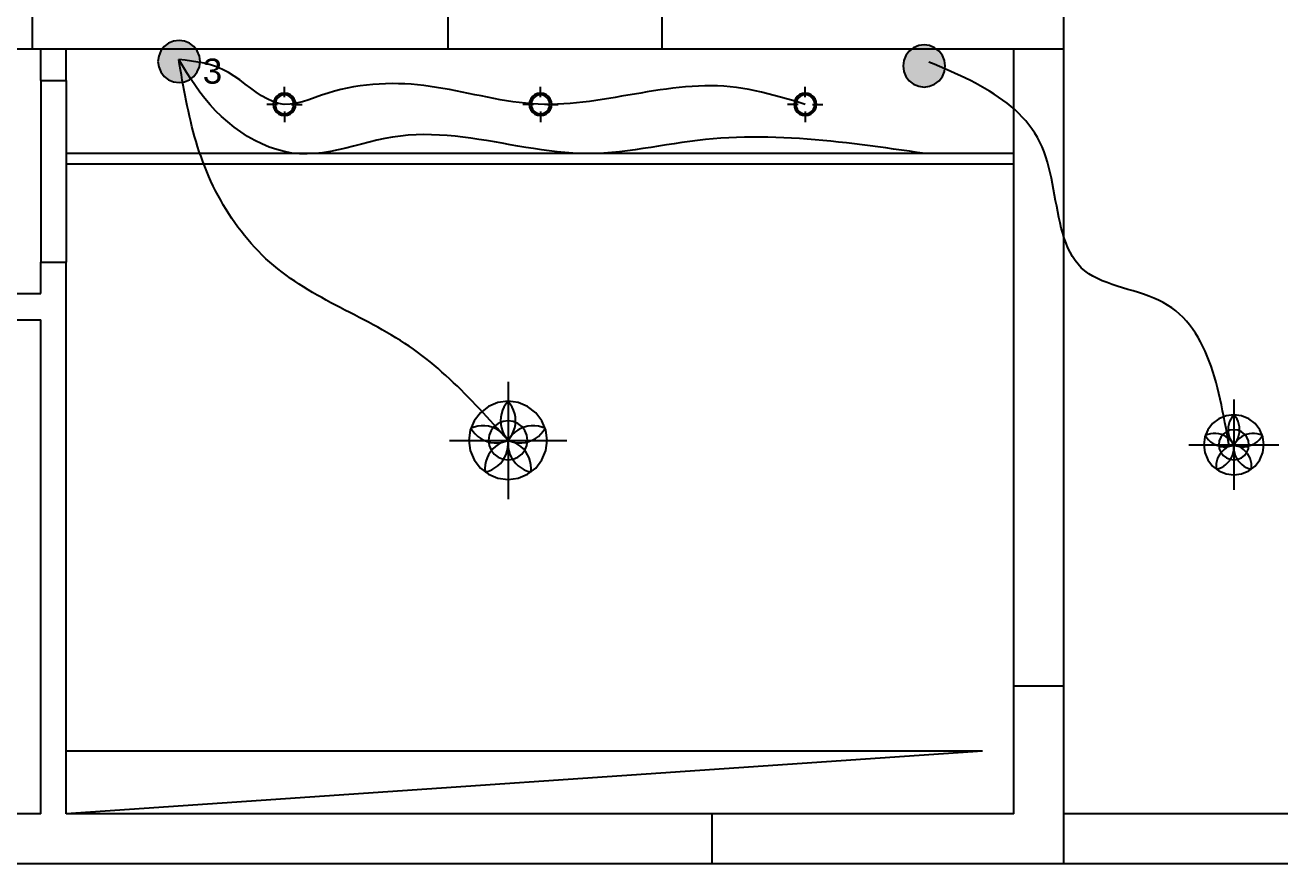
# Model space of a CAD drawing. Header units: centimetres. Extents: x 1966 to 8787, y 7398 to 12383.
# Drawn here: x 3917 to 4518, y 8814 to 9216 of the extents above; entities that cross this region are included whole.
import ezdxf

# ---------------------------------------------------------------- set-up
doc = ezdxf.new("R2010")
doc.units = ezdxf.units.CM
doc.styles.get("Standard").update_dxf_attribs({"font": 'arial.ttf', "height": 10})

# ---------------------------------------------------------------- blocks, each defined once
blk = doc.blocks.new('單極開關')
h = blk.add_hatch(color=256)
h.dxf.hatch_style = 1
h.paths.add_polyline_path([(8.73, 15.12), (7.13, 17.21), (5.04, 18.81), (2.61, 19.81), (0, 20.16), (-2.61, 19.81), (-5.04, 18.81), (-7.13, 17.21), (-8.73, 15.12), (-9.74, 12.69), (-10.08, 10.08), (-9.74, 7.47), (-8.73, 5.04), (-7.13, 2.95), (-5.04, 1.35), (-2.61, 0.34), (0, 0), (2.61, 0.34), (5.04, 1.35), (7.13, 2.95), (8.73, 5.04), (9.74, 7.47), (10.08, 10.08), (9.74, 12.69)])
for p, q in [((-5.04, 18.81), (-7.13, 17.21)), ((-2.61, 19.81), (-5.04, 18.81)), ((0, 20.16), (-2.61, 19.81)), ((2.61, 19.81), (0, 20.16)), ((5.04, 18.81), (2.61, 19.81)), ((7.13, 17.21), (5.04, 18.81)), ((-9.74, 12.69), (-10.08, 10.08)), ((-8.73, 15.12), (-9.74, 12.69)), ((-7.13, 17.21), (-8.73, 15.12)), ((8.73, 15.12), (7.13, 17.21)), ((9.74, 12.69), (8.73, 15.12)), ((10.08, 10.08), (9.74, 12.69)), ((-10.08, 10.08), (-9.74, 7.47)), ((-9.74, 7.47), (-8.73, 5.04)), ((8.73, 5.04), (9.74, 7.47)), ((9.74, 7.47), (10.08, 10.08)), ((-8.73, 5.04), (-7.13, 2.95)), ((-7.13, 2.95), (-5.04, 1.35)), ((-5.04, 1.35), (-2.61, 0.34)), ((-2.61, 0.34), (0, 0)), ((0, 0), (2.61, 0.34)), ((2.61, 0.34), (5.04, 1.35)), ((5.04, 1.35), (7.13, 2.95)), ((7.13, 2.95), (8.73, 5.04))]:
    blk.add_line(p, q)
blk = doc.blocks.new('三路開關')
h = blk.add_hatch(color=256)
h.dxf.hatch_style = 1
h.paths.add_polyline_path([(7.42, 14.95), (5.82, 17.03), (3.74, 18.64), (1.3, 19.64), (-1.3, 19.99), (-3.91, 19.64), (-6.34, 18.64), (-8.43, 17.03), (-10.03, 14.95), (-11.04, 12.52), (-11.38, 9.91), (-11.04, 7.3), (-10.03, 4.87), (-8.43, 2.78), (-6.34, 1.18), (-3.91, 0.17), (-1.3, -0.17), (1.3, 0.17), (3.74, 1.18), (5.82, 2.78), (7.42, 4.87), (8.43, 7.3), (8.77, 9.91), (8.43, 12.52)])
for p, q in [((-6.34, 18.64), (-8.43, 17.03)), ((-3.91, 19.64), (-6.34, 18.64)), ((-1.3, 19.99), (-3.91, 19.64)), ((1.3, 19.64), (-1.3, 19.99)), ((3.74, 18.64), (1.3, 19.64)), ((5.82, 17.03), (3.74, 18.64)), ((-11.04, 12.52), (-11.38, 9.91)), ((-10.03, 14.95), (-11.04, 12.52)), ((-8.43, 17.03), (-10.03, 14.95)), ((7.42, 14.95), (5.82, 17.03)), ((8.43, 12.52), (7.42, 14.95)), ((8.77, 9.91), (8.43, 12.52)), ((-11.38, 9.91), (-11.04, 7.3)), ((-11.04, 7.3), (-10.03, 4.87)), ((7.42, 4.87), (8.43, 7.3)), ((8.43, 7.3), (8.77, 9.91)), ((-10.03, 4.87), (-8.43, 2.78)), ((-8.43, 2.78), (-6.34, 1.18)), ((-6.34, 1.18), (-3.91, 0.17)), ((-3.91, 0.17), (-1.3, -0.17)), ((-1.3, -0.17), (1.3, 0.17)), ((1.3, 0.17), (3.74, 1.18)), ((3.74, 1.18), (5.82, 2.78)), ((5.82, 2.78), (7.42, 4.87))]:
    blk.add_line(p, q)
blk.add_text('3', height=12).set_placement((10.06, -0.71))

msp = doc.modelspace()

# ---------------------------------------------------------------- linework, layer by layer
for p, q in [((4414.97, 9204.29), (4414.97, 9295.64)), ((3920.97, 9204.29), (3920.97, 9228.29)), ((4119.82, 9228.29), (4119.82, 9204.29)), ((4222.42, 9228.29), (4222.42, 9204.29)), ((3920.97, 9204.29), (3909.97, 9204.29)), ((3924.97, 9204.29), (3920.97, 9204.29)), ((3924.97, 9189.29), (3924.97, 9204.29)), ((3936.97, 9204.29), (3924.97, 9204.29)), ((3936.97, 9189.29), (3936.97, 9204.29)), ((4119.82, 9204.29), (3936.97, 9204.29)), ((4222.42, 9204.29), (4119.82, 9204.29)), ((4390.97, 9204.29), (4222.42, 9204.29)), ((4414.97, 9204.29), (4390.97, 9204.29)), ((4390.97, 9154.29), (4390.97, 9204.29)), ((4414.97, 8899.29), (4414.97, 9204.29)), ((3992.87, 9196.19), (3990.94, 9199.39)), ((3994.03, 9199.02), (3990.94, 9199.39)), ((3991.37, 9196.91), (3990.94, 9199.39)), ((3991.79, 9194.42), (3991.37, 9196.91)), ((3994.83, 9193), (3992.87, 9196.19)), ((3997.1, 9198.6), (3994.03, 9199.02)), ((4000.16, 9198.11), (3997.1, 9198.6)), ((4003.18, 9197.5), (4000.16, 9198.11)), ((4006.16, 9196.73), (4003.18, 9197.5)), ((4009.09, 9195.76), (4006.16, 9196.73)), ((4352.79, 9197.07), (4350.24, 9198.13)), ((4355.34, 9196), (4352.79, 9197.07)), ((4357.87, 9194.91), (4355.34, 9196)), ((3992.22, 9191.94), (3991.79, 9194.42)), ((3992.66, 9189.45), (3992.22, 9191.94)), ((3996.84, 9189.83), (3994.83, 9193)), ((3998.93, 9186.71), (3996.84, 9189.83)), ((4011.95, 9194.56), (4009.09, 9195.76)), ((4014.75, 9193.09), (4011.95, 9194.56)), ((4017.48, 9191.39), (4014.75, 9193.09)), ((4020.15, 9189.52), (4017.48, 9191.39)), ((4360.38, 9193.81), (4357.87, 9194.91)), ((4362.87, 9192.7), (4360.38, 9193.81)), ((4365.34, 9191.56), (4362.87, 9192.7)), ((4367.77, 9190.4), (4365.34, 9191.56)), ((4370.17, 9189.21), (4367.77, 9190.4)), ((3924.97, 9189.29), (3924.97, 9102.29)), ((3924.97, 9189.29), (3936.97, 9189.29)), ((3936.97, 9189.29), (3936.97, 9154.29)), ((3993.11, 9186.97), (3992.66, 9189.45)), ((3993.56, 9184.5), (3993.11, 9186.97)), ((3994.04, 9182.02), (3993.56, 9184.5)), ((4001.13, 9183.63), (3998.93, 9186.71)), ((4022.79, 9187.58), (4020.15, 9189.52)), ((4025.41, 9185.62), (4022.79, 9187.58)), ((4028.02, 9183.73), (4025.41, 9185.62)), ((4041.6, 9183.25), (4041.6, 9186.32)), ((4065.53, 9184.12), (4062.46, 9183.24)), ((4068.6, 9184.91), (4065.53, 9184.12)), ((4071.67, 9185.59), (4068.6, 9184.91)), ((4074.74, 9186.18), (4071.67, 9185.59)), ((4077.81, 9186.67), (4074.74, 9186.18)), ((4080.88, 9187.07), (4077.81, 9186.67)), ((4083.94, 9187.38), (4080.88, 9187.07)), ((4087.01, 9187.6), (4083.94, 9187.38)), ((4090.07, 9187.73), (4087.01, 9187.6)), ((4093.13, 9187.78), (4090.07, 9187.73)), ((4096.19, 9187.75), (4093.13, 9187.78)), ((4099.25, 9187.64), (4096.19, 9187.75)), ((4102.3, 9187.45), (4099.25, 9187.64)), ((4105.36, 9187.19), (4102.3, 9187.45)), ((4108.4, 9186.85), (4105.36, 9187.19)), ((4111.45, 9186.45), (4108.4, 9186.85)), ((4114.49, 9185.98), (4111.45, 9186.45)), ((4117.53, 9185.47), (4114.49, 9185.98)), ((4120.57, 9184.92), (4117.53, 9185.47)), ((4123.61, 9184.34), (4120.57, 9184.92)), ((4126.64, 9183.73), (4123.61, 9184.34)), ((4164.24, 9183.25), (4164.24, 9186.32)), ((4215.36, 9183.79), (4212.28, 9183.28)), ((4218.43, 9184.28), (4215.36, 9183.79)), ((4221.5, 9184.74), (4218.43, 9184.28)), ((4224.57, 9185.17), (4221.5, 9184.74)), ((4227.64, 9185.56), (4224.57, 9185.17)), ((4230.7, 9185.9), (4227.64, 9185.56)), ((4233.76, 9186.2), (4230.7, 9185.9)), ((4236.82, 9186.43), (4233.76, 9186.2)), ((4239.87, 9186.6), (4236.82, 9186.43)), ((4242.92, 9186.69), (4239.87, 9186.6)), ((4245.96, 9186.71), (4242.92, 9186.69)), ((4249, 9186.65), (4245.96, 9186.71)), ((4252.03, 9186.49), (4249, 9186.65)), ((4255.06, 9186.24), (4252.03, 9186.49)), ((4258.08, 9185.88), (4255.06, 9186.24)), ((4261.1, 9185.44), (4258.08, 9185.88)), ((4264.11, 9184.92), (4261.1, 9185.44)), ((4267.12, 9184.32), (4264.11, 9184.92)), ((4270.12, 9183.65), (4267.12, 9184.32)), ((4291.07, 9183.25), (4291.07, 9186.32)), ((4372.53, 9187.99), (4370.17, 9189.21)), ((4374.86, 9186.74), (4372.53, 9187.99)), ((4377.13, 9185.46), (4374.86, 9186.74)), ((4379.36, 9184.13), (4377.13, 9185.46)), ((4381.54, 9182.76), (4379.36, 9184.13)), ((3994.52, 9179.55), (3994.04, 9182.02)), ((3995.03, 9177.09), (3994.52, 9179.55)), ((4003.47, 9180.61), (4001.13, 9183.63)), ((4005.98, 9177.67), (4003.47, 9180.61)), ((4030.64, 9181.98), (4028.02, 9183.73)), ((4033.28, 9180.44), (4030.64, 9181.98)), ((4036.2, 9177.85), (4033.13, 9177.85)), ((4035.95, 9179.2), (4033.28, 9180.44)), ((4038.68, 9178.31), (4035.95, 9179.2)), ((4036.38, 9179.25), (4036.2, 9177.85)), ((4036.2, 9177.85), (4036.38, 9176.46)), ((4037.1, 9177.85), (4036.2, 9177.85)), ((4036.92, 9180.55), (4036.38, 9179.25)), ((4037.78, 9181.67), (4036.92, 9180.55)), ((4037.25, 9179.02), (4037.1, 9177.85)), ((4038.23, 9177.85), (4037.1, 9177.85)), ((4037.1, 9177.85), (4037.25, 9176.69)), ((4037.7, 9180.1), (4037.25, 9179.02)), ((4038.42, 9181.04), (4037.7, 9180.1)), ((4038.9, 9182.53), (4037.78, 9181.67)), ((4039.35, 9181.75), (4038.42, 9181.04)), ((4041.47, 9177.86), (4038.68, 9178.31)), ((4040.2, 9183.07), (4038.9, 9182.53)), ((4040.43, 9182.2), (4039.35, 9181.75)), ((4041.6, 9183.25), (4040.2, 9183.07)), ((4041.6, 9182.35), (4040.43, 9182.2)), ((4044.33, 9177.9), (4041.47, 9177.86)), ((4042.99, 9183.07), (4041.6, 9183.25)), ((4041.6, 9182.35), (4041.6, 9183.25)), ((4041.6, 9181.22), (4041.6, 9182.35)), ((4042.76, 9182.2), (4041.6, 9182.35)), ((4043.85, 9181.75), (4042.76, 9182.2)), ((4044.3, 9182.53), (4042.99, 9183.07)), ((4044.78, 9181.04), (4043.85, 9181.75)), ((4045.42, 9181.67), (4044.3, 9182.53)), ((4047.26, 9178.35), (4044.33, 9177.9)), ((4045.49, 9180.1), (4044.78, 9181.04)), ((4044.96, 9177.85), (4046.1, 9177.85)), ((4046.27, 9180.55), (4045.42, 9181.67)), ((4045.94, 9179.02), (4045.49, 9180.1)), ((4046.1, 9177.85), (4045.94, 9179.02)), ((4045.94, 9176.69), (4046.1, 9177.85)), ((4046.1, 9177.85), (4047, 9177.85)), ((4046.81, 9179.25), (4046.27, 9180.55)), ((4047, 9177.85), (4046.81, 9179.25)), ((4046.81, 9176.46), (4047, 9177.85)), ((4047, 9177.85), (4050.06, 9177.85)), ((4050.25, 9179.12), (4047.26, 9178.35)), ((4053.27, 9180.09), (4050.25, 9179.12)), ((4056.33, 9181.17), (4053.27, 9180.09)), ((4059.39, 9182.25), (4056.33, 9181.17)), ((4062.46, 9183.24), (4059.39, 9182.25)), ((4129.68, 9183.11), (4126.64, 9183.73)), ((4132.71, 9182.48), (4129.68, 9183.11)), ((4135.75, 9181.86), (4132.71, 9182.48)), ((4138.78, 9181.25), (4135.75, 9181.86)), ((4141.82, 9180.66), (4138.78, 9181.25)), ((4144.86, 9180.1), (4141.82, 9180.66)), ((4147.89, 9179.59), (4144.86, 9180.1)), ((4150.93, 9179.12), (4147.89, 9179.59)), ((4153.98, 9178.7), (4150.93, 9179.12)), ((4157.02, 9178.36), (4153.98, 9178.7)), ((4158.84, 9177.85), (4155.77, 9177.85)), ((4160.07, 9178.09), (4157.02, 9178.36)), ((4159.02, 9179.25), (4158.84, 9177.85)), ((4158.84, 9177.85), (4159.02, 9176.46)), ((4159.74, 9177.85), (4158.84, 9177.85)), ((4159.56, 9180.55), (4159.02, 9179.25)), ((4160.42, 9181.67), (4159.56, 9180.55)), ((4159.89, 9179.02), (4159.74, 9177.85)), ((4159.74, 9177.85), (4159.89, 9176.69)), ((4160.87, 9177.85), (4159.74, 9177.85)), ((4160.34, 9180.1), (4159.89, 9179.02)), ((4163.12, 9177.9), (4160.07, 9178.09)), ((4161.05, 9181.04), (4160.34, 9180.1)), ((4161.54, 9182.53), (4160.42, 9181.67)), ((4161.99, 9181.75), (4161.05, 9181.04)), ((4162.84, 9183.07), (4161.54, 9182.53)), ((4163.07, 9182.2), (4161.99, 9181.75)), ((4164.24, 9183.25), (4162.84, 9183.07)), ((4164.24, 9182.35), (4163.07, 9182.2)), ((4166.18, 9177.8), (4163.12, 9177.9)), ((4165.63, 9183.07), (4164.24, 9183.25)), ((4164.24, 9182.35), (4164.24, 9183.25)), ((4165.4, 9182.2), (4164.24, 9182.35)), ((4164.24, 9181.22), (4164.24, 9182.35)), ((4166.49, 9181.75), (4165.4, 9182.2)), ((4166.94, 9182.53), (4165.63, 9183.07)), ((4169.24, 9177.8), (4166.18, 9177.8)), ((4167.42, 9181.04), (4166.49, 9181.75)), ((4168.05, 9181.67), (4166.94, 9182.53)), ((4168.13, 9180.1), (4167.42, 9181.04)), ((4167.6, 9177.85), (4168.74, 9177.85)), ((4168.91, 9180.55), (4168.05, 9181.67)), ((4168.58, 9179.02), (4168.13, 9180.1)), ((4168.74, 9177.85), (4168.58, 9179.02)), ((4168.58, 9176.69), (4168.74, 9177.85)), ((4168.74, 9177.85), (4169.64, 9177.85)), ((4169.45, 9179.25), (4168.91, 9180.55)), ((4172.3, 9177.88), (4169.24, 9177.8)), ((4169.64, 9177.85), (4169.45, 9179.25)), ((4169.45, 9176.46), (4169.64, 9177.85)), ((4169.64, 9177.85), (4172.7, 9177.85)), ((4175.37, 9178.04), (4172.3, 9177.88)), ((4178.44, 9178.26), (4175.37, 9178.04)), ((4181.51, 9178.55), (4178.44, 9178.26)), ((4184.58, 9178.9), (4181.51, 9178.55)), ((4187.66, 9179.29), (4184.58, 9178.9)), ((4190.73, 9179.72), (4187.66, 9179.29)), ((4193.81, 9180.18), (4190.73, 9179.72)), ((4196.89, 9180.67), (4193.81, 9180.18)), ((4199.97, 9181.18), (4196.89, 9180.67)), ((4203.05, 9181.71), (4199.97, 9181.18)), ((4206.13, 9182.23), (4203.05, 9181.71)), ((4209.2, 9182.76), (4206.13, 9182.23)), ((4212.28, 9183.28), (4209.2, 9182.76)), ((4273.12, 9182.93), (4270.12, 9183.65)), ((4276.12, 9182.16), (4273.12, 9182.93)), ((4279.11, 9181.35), (4276.12, 9182.16)), ((4282.1, 9180.5), (4279.11, 9181.35)), ((4285.09, 9179.63), (4282.1, 9180.5)), ((4285.67, 9177.85), (4282.61, 9177.85)), ((4288.08, 9178.75), (4285.09, 9179.63)), ((4285.86, 9179.25), (4285.67, 9177.85)), ((4285.67, 9177.85), (4285.86, 9176.46)), ((4286.57, 9177.85), (4285.67, 9177.85)), ((4286.39, 9180.55), (4285.86, 9179.25)), ((4287.25, 9181.67), (4286.39, 9180.55)), ((4286.72, 9179.02), (4286.57, 9177.85)), ((4287.7, 9177.85), (4286.57, 9177.85)), ((4286.57, 9177.85), (4286.72, 9176.69)), ((4287.17, 9180.1), (4286.72, 9179.02)), ((4287.89, 9181.04), (4287.17, 9180.1)), ((4288.37, 9182.53), (4287.25, 9181.67)), ((4288.82, 9181.75), (4287.89, 9181.04)), ((4291.07, 9177.85), (4288.08, 9178.75)), ((4289.67, 9183.07), (4288.37, 9182.53)), ((4289.91, 9182.2), (4288.82, 9181.75)), ((4291.07, 9183.25), (4289.67, 9183.07)), ((4291.07, 9182.35), (4289.91, 9182.2)), ((4292.47, 9183.07), (4291.07, 9183.25)), ((4291.07, 9182.35), (4291.07, 9183.25)), ((4291.07, 9181.22), (4291.07, 9182.35)), ((4292.24, 9182.2), (4291.07, 9182.35)), ((4293.32, 9181.75), (4292.24, 9182.2)), ((4293.77, 9182.53), (4292.47, 9183.07)), ((4294.25, 9181.04), (4293.32, 9181.75)), ((4294.89, 9181.67), (4293.77, 9182.53)), ((4294.97, 9180.1), (4294.25, 9181.04)), ((4294.44, 9177.85), (4295.57, 9177.85)), ((4295.75, 9180.55), (4294.89, 9181.67)), ((4295.42, 9179.02), (4294.97, 9180.1)), ((4295.57, 9177.85), (4295.42, 9179.02)), ((4295.42, 9176.69), (4295.57, 9177.85)), ((4295.57, 9177.85), (4296.47, 9177.85)), ((4296.29, 9179.25), (4295.75, 9180.55)), ((4296.47, 9177.85), (4296.29, 9179.25)), ((4296.29, 9176.46), (4296.47, 9177.85)), ((4296.47, 9177.85), (4299.54, 9177.85)), ((4383.66, 9181.35), (4381.54, 9182.76)), ((4385.73, 9179.89), (4383.66, 9181.35)), ((4387.72, 9178.38), (4385.73, 9179.89)), ((4389.66, 9176.81), (4387.72, 9178.38)), ((3995.56, 9174.63), (3995.03, 9177.09)), ((3996.11, 9172.18), (3995.56, 9174.63)), ((3996.68, 9169.73), (3996.11, 9172.18)), ((4008.64, 9174.82), (4005.98, 9177.67)), ((4011.45, 9172.07), (4008.64, 9174.82)), ((4014.41, 9169.45), (4011.45, 9172.07)), ((4036.38, 9176.46), (4036.92, 9175.15)), ((4036.92, 9175.15), (4037.78, 9174.04)), ((4037.25, 9176.69), (4037.7, 9175.6)), ((4037.7, 9175.6), (4038.42, 9174.67)), ((4037.78, 9174.04), (4038.9, 9173.18)), ((4038.42, 9174.67), (4039.35, 9173.96)), ((4038.9, 9173.18), (4040.2, 9172.64)), ((4039.35, 9173.96), (4040.43, 9173.51)), ((4040.2, 9172.64), (4041.6, 9172.45)), ((4040.43, 9173.51), (4041.6, 9173.35)), ((4041.6, 9174.49), (4041.6, 9173.35)), ((4041.6, 9173.35), (4042.76, 9173.51)), ((4041.6, 9173.35), (4041.6, 9172.45)), ((4041.6, 9172.45), (4042.99, 9172.64)), ((4041.6, 9172.45), (4041.6, 9169.39)), ((4042.76, 9173.51), (4043.85, 9173.96)), ((4042.99, 9172.64), (4044.3, 9173.18)), ((4043.85, 9173.96), (4044.78, 9174.67)), ((4044.3, 9173.18), (4045.42, 9174.04)), ((4044.78, 9174.67), (4045.49, 9175.6)), ((4045.42, 9174.04), (4046.27, 9175.15)), ((4045.49, 9175.6), (4045.94, 9176.69)), ((4046.27, 9175.15), (4046.81, 9176.46)), ((4159.02, 9176.46), (4159.56, 9175.15)), ((4159.56, 9175.15), (4160.42, 9174.04)), ((4159.89, 9176.69), (4160.34, 9175.6)), ((4160.34, 9175.6), (4161.05, 9174.67)), ((4160.42, 9174.04), (4161.54, 9173.18)), ((4161.05, 9174.67), (4161.99, 9173.96)), ((4161.54, 9173.18), (4162.84, 9172.64)), ((4161.99, 9173.96), (4163.07, 9173.51)), ((4162.84, 9172.64), (4164.24, 9172.45)), ((4163.07, 9173.51), (4164.24, 9173.35)), ((4164.24, 9174.49), (4164.24, 9173.35)), ((4164.24, 9173.35), (4165.4, 9173.51)), ((4164.24, 9173.35), (4164.24, 9172.45)), ((4164.24, 9172.45), (4165.63, 9172.64)), ((4164.24, 9172.45), (4164.24, 9169.39)), ((4165.4, 9173.51), (4166.49, 9173.96)), ((4165.63, 9172.64), (4166.94, 9173.18)), ((4166.49, 9173.96), (4167.42, 9174.67)), ((4166.94, 9173.18), (4168.05, 9174.04)), ((4167.42, 9174.67), (4168.13, 9175.6)), ((4168.05, 9174.04), (4168.91, 9175.15)), ((4168.13, 9175.6), (4168.58, 9176.69)), ((4168.91, 9175.15), (4169.45, 9176.46)), ((4285.86, 9176.46), (4286.39, 9175.15)), ((4286.39, 9175.15), (4287.25, 9174.04)), ((4286.72, 9176.69), (4287.17, 9175.6)), ((4287.17, 9175.6), (4287.89, 9174.67)), ((4287.25, 9174.04), (4288.37, 9173.18)), ((4287.89, 9174.67), (4288.82, 9173.96)), ((4288.37, 9173.18), (4289.67, 9172.64)), ((4288.82, 9173.96), (4289.91, 9173.51)), ((4289.67, 9172.64), (4291.07, 9172.45)), ((4289.91, 9173.51), (4291.07, 9173.35)), ((4291.07, 9174.49), (4291.07, 9173.35)), ((4291.07, 9173.35), (4292.24, 9173.51)), ((4291.07, 9173.35), (4291.07, 9172.45)), ((4291.07, 9172.45), (4292.47, 9172.64)), ((4291.07, 9172.45), (4291.07, 9169.39)), ((4292.24, 9173.51), (4293.32, 9173.96)), ((4292.47, 9172.64), (4293.77, 9173.18)), ((4293.32, 9173.96), (4294.25, 9174.67)), ((4293.77, 9173.18), (4294.89, 9174.04)), ((4294.25, 9174.67), (4294.97, 9175.6)), ((4294.89, 9174.04), (4295.75, 9175.15)), ((4294.97, 9175.6), (4295.42, 9176.69)), ((4295.75, 9175.15), (4296.29, 9176.46)), ((4391.52, 9175.19), (4389.66, 9176.81)), ((4393.3, 9173.51), (4391.52, 9175.19)), ((4395.01, 9171.76), (4393.3, 9173.51)), ((4396.64, 9169.95), (4395.01, 9171.76)), ((3997.29, 9167.29), (3996.68, 9169.73)), ((3997.92, 9164.86), (3997.29, 9167.29)), ((4017.48, 9166.98), (4014.41, 9169.45)), ((4020.67, 9164.67), (4017.48, 9166.98)), ((4398.18, 9168.07), (4396.64, 9169.95)), ((4399.63, 9166.12), (4398.18, 9168.07)), ((4400.99, 9164.1), (4399.63, 9166.12)), ((3998.58, 9162.43), (3997.92, 9164.86)), ((3999.28, 9160.01), (3998.58, 9162.43)), ((4000.02, 9157.61), (3999.28, 9160.01)), ((4023.96, 9162.54), (4020.67, 9164.67)), ((4027.34, 9160.61), (4023.96, 9162.54)), ((4030.8, 9158.89), (4027.34, 9160.61)), ((4082.16, 9159.76), (4078.43, 9158.81)), ((4085.89, 9160.66), (4082.16, 9159.76)), ((4089.63, 9161.48), (4085.89, 9160.66)), ((4093.37, 9162.17), (4089.63, 9161.48)), ((4097.11, 9162.7), (4093.37, 9162.17)), ((4100.85, 9163.08), (4097.11, 9162.7)), ((4104.6, 9163.3), (4100.85, 9163.08)), ((4108.35, 9163.38), (4104.6, 9163.3)), ((4112.1, 9163.34), (4108.35, 9163.38)), ((4115.85, 9163.18), (4112.1, 9163.34)), ((4119.6, 9162.91), (4115.85, 9163.18)), ((4123.35, 9162.56), (4119.6, 9162.91)), ((4127.11, 9162.13), (4123.35, 9162.56)), ((4130.86, 9161.63), (4127.11, 9162.13)), ((4134.62, 9161.08), (4130.86, 9161.63)), ((4138.37, 9160.48), (4134.62, 9161.08)), ((4142.13, 9159.86), (4138.37, 9160.48)), ((4145.88, 9159.21), (4142.13, 9159.86)), ((4235.72, 9160.13), (4231.99, 9159.6)), ((4239.46, 9160.6), (4235.72, 9160.13)), ((4243.2, 9161.01), (4239.46, 9160.6)), ((4246.95, 9161.35), (4243.2, 9161.01)), ((4250.69, 9161.63), (4246.95, 9161.35)), ((4254.44, 9161.84), (4250.69, 9161.63)), ((4258.19, 9162), (4254.44, 9161.84)), ((4261.94, 9162.1), (4258.19, 9162)), ((4265.69, 9162.15), (4261.94, 9162.1)), ((4269.44, 9162.15), (4265.69, 9162.15)), ((4273.2, 9162.09), (4269.44, 9162.15)), ((4276.95, 9161.99), (4273.2, 9162.09)), ((4280.71, 9161.85), (4276.95, 9161.99)), ((4284.47, 9161.66), (4280.71, 9161.85)), ((4288.22, 9161.44), (4284.47, 9161.66)), ((4291.98, 9161.17), (4288.22, 9161.44)), ((4295.74, 9160.87), (4291.98, 9161.17)), ((4299.51, 9160.54), (4295.74, 9160.87)), ((4303.27, 9160.17), (4299.51, 9160.54)), ((4307.03, 9159.78), (4303.27, 9160.17)), ((4310.8, 9159.36), (4307.03, 9159.78)), ((4402.25, 9161.99), (4400.99, 9164.1)), ((4403.41, 9159.81), (4402.25, 9161.99)), ((4404.47, 9157.54), (4403.41, 9159.81)), ((4348.46, 9154.29), (3936.97, 9154.29)), ((3936.97, 9154.29), (3936.97, 9149.29)), ((4000.8, 9155.21), (4000.02, 9157.61)), ((4001.62, 9152.82), (4000.8, 9155.21)), ((4034.32, 9157.41), (4030.8, 9158.89)), ((4037.9, 9156.18), (4034.32, 9157.41)), ((4041.52, 9155.22), (4037.9, 9156.18)), ((4045.16, 9154.55), (4041.52, 9155.22)), ((4048.83, 9154.18), (4045.16, 9154.55)), ((4052.5, 9154.11), (4048.83, 9154.18)), ((4056.18, 9154.3), (4052.5, 9154.11)), ((4059.87, 9154.72), (4056.18, 9154.3)), ((4063.57, 9155.32), (4059.87, 9154.72)), ((4067.28, 9156.07), (4063.57, 9155.32)), ((4070.99, 9156.92), (4067.28, 9156.07)), ((4074.71, 9157.85), (4070.99, 9156.92)), ((4078.43, 9158.81), (4074.71, 9157.85)), ((4149.64, 9158.56), (4145.88, 9159.21)), ((4153.39, 9157.91), (4149.64, 9158.56)), ((4157.15, 9157.28), (4153.39, 9157.91)), ((4160.9, 9156.68), (4157.15, 9157.28)), ((4164.66, 9156.12), (4160.9, 9156.68)), ((4168.41, 9155.61), (4164.66, 9156.12)), ((4172.16, 9155.17), (4168.41, 9155.61)), ((4175.91, 9154.8), (4172.16, 9155.17)), ((4179.66, 9154.52), (4175.91, 9154.8)), ((4183.4, 9154.35), (4179.66, 9154.52)), ((4187.15, 9154.28), (4183.4, 9154.35)), ((4190.89, 9154.34), (4187.15, 9154.28)), ((4194.63, 9154.52), (4190.89, 9154.34)), ((4198.37, 9154.8), (4194.63, 9154.52)), ((4202.1, 9155.17), (4198.37, 9154.8)), ((4205.84, 9155.61), (4202.1, 9155.17)), ((4209.58, 9156.11), (4205.84, 9155.61)), ((4213.31, 9156.66), (4209.58, 9156.11)), ((4217.04, 9157.25), (4213.31, 9156.66)), ((4220.78, 9157.84), (4217.04, 9157.25)), ((4224.51, 9158.45), (4220.78, 9157.84)), ((4228.25, 9159.04), (4224.51, 9158.45)), ((4231.99, 9159.6), (4228.25, 9159.04)), ((4314.56, 9158.92), (4310.8, 9159.36)), ((4318.33, 9158.46), (4314.56, 9158.92)), ((4322.09, 9157.98), (4318.33, 9158.46)), ((4325.86, 9157.48), (4322.09, 9157.98)), ((4329.63, 9156.97), (4325.86, 9157.48)), ((4333.39, 9156.45), (4329.63, 9156.97)), ((4337.16, 9155.92), (4333.39, 9156.45)), ((4340.93, 9155.38), (4337.16, 9155.92)), ((4344.7, 9154.83), (4340.93, 9155.38)), ((4348.46, 9154.29), (4344.7, 9154.83)), ((4390.97, 9154.29), (4348.46, 9154.29)), ((4390.97, 9149.29), (4390.97, 9154.29)), ((4405.42, 9155.19), (4404.47, 9157.54)), ((4406.28, 9152.76), (4405.42, 9155.19)), ((4390.97, 9149.29), (3936.97, 9149.29)), ((3936.97, 9149.29), (3936.97, 9102.29)), ((4002.48, 9150.45), (4001.62, 9152.82)), ((4003.39, 9148.08), (4002.48, 9150.45)), ((4004.34, 9145.73), (4003.39, 9148.08)), ((4390.97, 8899.29), (4390.97, 9149.29)), ((4407.05, 9150.26), (4406.28, 9152.76)), ((4407.74, 9147.71), (4407.05, 9150.26)), ((4005.34, 9143.39), (4004.34, 9145.73)), ((4006.39, 9141.07), (4005.34, 9143.39)), ((4408.38, 9145.11), (4407.74, 9147.71)), ((4408.96, 9142.47), (4408.38, 9145.11)), ((4409.5, 9139.8), (4408.96, 9142.47)), ((4007.48, 9138.77), (4006.39, 9141.07)), ((4008.62, 9136.49), (4007.48, 9138.77)), ((4009.81, 9134.22), (4008.62, 9136.49)), ((4410.01, 9137.12), (4409.5, 9139.8)), ((4410.5, 9134.42), (4410.01, 9137.12)), ((4011.04, 9131.98), (4009.81, 9134.22)), ((4012.31, 9129.77), (4011.04, 9131.98)), ((4013.63, 9127.58), (4012.31, 9129.77)), ((4410.99, 9131.73), (4410.5, 9134.42)), ((4411.48, 9129.05), (4410.99, 9131.73)), ((4014.99, 9125.42), (4013.63, 9127.58)), ((4016.4, 9123.29), (4014.99, 9125.42)), ((4411.98, 9126.39), (4411.48, 9129.05)), ((4412.51, 9123.76), (4411.98, 9126.39)), ((4413.08, 9121.17), (4412.51, 9123.76)), ((4017.85, 9121.19), (4016.4, 9123.29)), ((4019.34, 9119.12), (4017.85, 9121.19)), ((4020.87, 9117.09), (4019.34, 9119.12)), ((4413.69, 9118.63), (4413.08, 9121.17)), ((4414.37, 9116.15), (4413.69, 9118.63)), ((4022.44, 9115.09), (4020.87, 9117.09)), ((4024.06, 9113.14), (4022.44, 9115.09)), ((4025.72, 9111.22), (4024.06, 9113.14)), ((4415.11, 9113.74), (4414.37, 9116.15)), ((4415.94, 9111.41), (4415.11, 9113.74)), ((4027.42, 9109.35), (4025.72, 9111.22)), ((4029.16, 9107.51), (4027.42, 9109.35)), ((4030.94, 9105.73), (4029.16, 9107.51)), ((4032.75, 9103.99), (4030.94, 9105.73)), ((4416.86, 9109.17), (4415.94, 9111.41)), ((4417.89, 9107.03), (4416.86, 9109.17)), ((4419.03, 9105), (4417.89, 9107.03)), ((3924.97, 9102.29), (3936.97, 9102.29)), ((3924.97, 9087.29), (3924.97, 9102.29)), ((3936.97, 8868.29), (3936.97, 9102.29)), ((4034.61, 9102.29), (4032.75, 9103.99)), ((4036.51, 9100.65), (4034.61, 9102.29)), ((4038.45, 9099.06), (4036.51, 9100.65)), ((4420.29, 9103.08), (4419.03, 9105)), ((4421.7, 9101.29), (4420.29, 9103.08)), ((4423.25, 9099.64), (4421.7, 9101.29)), ((4424.96, 9098.14), (4423.25, 9099.64)), ((4040.42, 9097.52), (4038.45, 9099.06)), ((4042.42, 9096.02), (4040.42, 9097.52)), ((4044.46, 9094.57), (4042.42, 9096.02)), ((4046.53, 9093.16), (4044.46, 9094.57)), ((4426.83, 9096.79), (4424.96, 9098.14)), ((4428.85, 9095.57), (4426.83, 9096.79)), ((4430.99, 9094.46), (4428.85, 9095.57)), ((4433.24, 9093.45), (4430.99, 9094.46)), ((4048.62, 9091.78), (4046.53, 9093.16)), ((4050.74, 9090.44), (4048.62, 9091.78)), ((4052.88, 9089.13), (4050.74, 9090.44)), ((4055.05, 9087.84), (4052.88, 9089.13)), ((4057.23, 9086.58), (4055.05, 9087.84)), ((4435.58, 9092.52), (4433.24, 9093.45)), ((4438, 9091.66), (4435.58, 9092.52)), ((4440.47, 9090.84), (4438, 9091.66)), ((4442.99, 9090.06), (4440.47, 9090.84)), ((4445.52, 9089.3), (4442.99, 9090.06)), ((4448.07, 9088.53), (4445.52, 9089.3)), ((4450.6, 9087.75), (4448.07, 9088.53)), ((4453.1, 9086.93), (4450.6, 9087.75)), ((3902.98, 9087.29), (3924.97, 9087.29)), ((4059.43, 9085.35), (4057.23, 9086.58)), ((4061.64, 9084.13), (4059.43, 9085.35)), ((4063.86, 9082.93), (4061.64, 9084.13)), ((4066.1, 9081.74), (4063.86, 9082.93)), ((4068.34, 9080.56), (4066.1, 9081.74)), ((4455.56, 9086.07), (4453.1, 9086.93)), ((4457.96, 9085.14), (4455.56, 9086.07)), ((4460.27, 9084.12), (4457.96, 9085.14)), ((4462.49, 9083.01), (4460.27, 9084.12)), ((4464.6, 9081.78), (4462.49, 9083.01)), ((4466.6, 9080.45), (4464.6, 9081.78)), ((4070.58, 9079.39), (4068.34, 9080.56)), ((4072.83, 9078.22), (4070.58, 9079.39)), ((4075.08, 9077.05), (4072.83, 9078.22)), ((4077.33, 9075.88), (4075.08, 9077.05)), ((4079.57, 9074.71), (4077.33, 9075.88)), ((4468.5, 9079.01), (4466.6, 9080.45)), ((4470.3, 9077.47), (4468.5, 9079.01)), ((4472, 9075.84), (4470.3, 9077.47)), ((4473.61, 9074.11), (4472, 9075.84)), ((3902.98, 9074.79), (3924.97, 9074.79)), ((3924.97, 8838.29), (3924.97, 9074.79)), ((4081.81, 9073.53), (4079.57, 9074.71)), ((4084.04, 9072.34), (4081.81, 9073.53)), ((4086.26, 9071.13), (4084.04, 9072.34)), ((4088.47, 9069.91), (4086.26, 9071.13)), ((4090.66, 9068.67), (4088.47, 9069.91)), ((4475.13, 9072.28), (4473.61, 9074.11)), ((4476.57, 9070.38), (4475.13, 9072.28)), ((4477.92, 9068.39), (4476.57, 9070.38)), ((4092.83, 9067.4), (4090.66, 9068.67)), ((4094.98, 9066.11), (4092.83, 9067.4)), ((4097.12, 9064.79), (4094.98, 9066.11)), ((4099.22, 9063.43), (4097.12, 9064.79)), ((4479.2, 9066.32), (4477.92, 9068.39)), ((4480.4, 9064.18), (4479.2, 9066.32)), ((4481.53, 9061.96), (4480.4, 9064.18)), ((4101.31, 9062.05), (4099.22, 9063.43)), ((4103.36, 9060.62), (4101.31, 9062.05)), ((4105.39, 9059.16), (4103.36, 9060.62)), ((4107.39, 9057.67), (4105.39, 9059.16)), ((4109.36, 9056.14), (4107.39, 9057.67)), ((4482.6, 9059.68), (4481.53, 9061.96)), ((4483.6, 9057.33), (4482.6, 9059.68)), ((4111.32, 9054.58), (4109.36, 9056.14)), ((4113.25, 9052.99), (4111.32, 9054.58)), ((4115.15, 9051.37), (4113.25, 9052.99)), ((4484.54, 9054.93), (4483.6, 9057.33)), ((4485.43, 9052.46), (4484.54, 9054.93)), ((4486.27, 9049.95), (4485.43, 9052.46)), ((4117.04, 9049.72), (4115.15, 9051.37)), ((4118.91, 9048.05), (4117.04, 9049.72)), ((4120.75, 9046.35), (4118.91, 9048.05)), ((4122.59, 9044.63), (4120.75, 9046.35)), ((4487.05, 9047.38), (4486.27, 9049.95)), ((4487.8, 9044.78), (4487.05, 9047.38)), ((4124.4, 9042.89), (4122.59, 9044.63)), ((4126.2, 9041.13), (4124.4, 9042.89)), ((4127.98, 9039.34), (4126.2, 9041.13)), ((4148.7, 9045.1), (4148.7, 9035.74)), ((4488.5, 9042.13), (4487.8, 9044.78)), ((4489.17, 9039.44), (4488.5, 9042.13)), ((4129.76, 9037.54), (4127.98, 9039.34)), ((4131.52, 9035.73), (4129.76, 9037.54)), ((4133.27, 9033.9), (4131.52, 9035.73)), ((4135.01, 9032.06), (4133.27, 9033.9)), ((4143.85, 9035.1), (4139.34, 9033.23)), ((4148.7, 9035.74), (4143.85, 9035.1)), ((4147.63, 9034.41), (4146.73, 9032.95)), ((4148.7, 9035.74), (4147.63, 9034.41)), ((4149.77, 9034.41), (4148.7, 9035.74)), ((4153.54, 9035.1), (4148.7, 9035.74)), ((4148.7, 9035.74), (4148.7, 9026.38)), ((4150.67, 9032.95), (4149.77, 9034.41)), ((4158.06, 9033.23), (4153.54, 9035.1)), ((4489.8, 9036.72), (4489.17, 9039.44)), ((4490.4, 9033.96), (4489.8, 9036.72)), ((4490.98, 9031.19), (4490.4, 9033.96)), ((4496.34, 9036.51), (4496.34, 9029.31)), ((4135.46, 9030.26), (4132.49, 9026.38)), ((4136.74, 9030.2), (4135.01, 9032.06)), ((4139.34, 9033.23), (4135.46, 9030.26)), ((4138.46, 9028.34), (4136.74, 9030.2)), ((4140.18, 9026.47), (4138.46, 9028.34)), ((4145.18, 9028.09), (4145.08, 9026.38)), ((4145.49, 9029.77), (4145.18, 9028.09)), ((4146.01, 9031.4), (4145.49, 9029.77)), ((4146.73, 9032.95), (4146.01, 9031.4)), ((4151.38, 9031.4), (4150.67, 9032.95)), ((4151.9, 9029.77), (4151.38, 9031.4)), ((4152.22, 9028.09), (4151.9, 9029.77)), ((4152.32, 9026.38), (4152.22, 9028.09)), ((4161.94, 9030.26), (4158.06, 9033.23)), ((4164.91, 9026.38), (4161.94, 9030.26)), ((4492.61, 9028.81), (4489.14, 9027.38)), ((4491.53, 9028.39), (4490.98, 9031.19)), ((4492.07, 9025.57), (4491.53, 9028.39)), ((4496.34, 9029.31), (4492.61, 9028.81)), ((4495.51, 9028.28), (4494.82, 9027.16)), ((4496.34, 9029.31), (4495.51, 9028.28)), ((4497.16, 9028.28), (4496.34, 9029.31)), ((4500.06, 9028.81), (4496.34, 9029.31)), ((4496.34, 9029.31), (4496.34, 9022.11)), ((4497.85, 9027.16), (4497.16, 9028.28)), ((4503.54, 9027.38), (4500.06, 9028.81)), ((4130.62, 9021.87), (4129.98, 9017.02)), ((4132.49, 9026.38), (4130.62, 9021.87)), ((4132.49, 9023.41), (4130.89, 9022.81)), ((4130.89, 9022.81), (4131.83, 9021.38)), ((4134.15, 9023.82), (4132.49, 9023.41)), ((4135.85, 9024.02), (4134.15, 9023.82)), ((4137.56, 9024.01), (4135.85, 9024.02)), ((4139.26, 9023.79), (4137.56, 9024.01)), ((4140.92, 9023.36), (4139.26, 9023.79)), ((4140.59, 9021.7), (4139.66, 9019.44)), ((4141.89, 9024.59), (4140.18, 9026.47)), ((4142.08, 9023.64), (4140.59, 9021.7)), ((4142.51, 9022.73), (4140.92, 9023.36)), ((4143.59, 9022.7), (4141.89, 9024.59)), ((4144.02, 9025.13), (4142.08, 9023.64)), ((4144.01, 9021.91), (4142.51, 9022.73)), ((4145.3, 9020.81), (4143.59, 9022.7)), ((4145.4, 9020.92), (4144.01, 9021.91)), ((4146.28, 9026.06), (4144.02, 9025.13)), ((4145.08, 9026.38), (4145.18, 9024.67)), ((4145.18, 9024.67), (4145.49, 9022.99)), ((4145.49, 9022.99), (4146.01, 9021.36)), ((4148.7, 9026.38), (4146.28, 9026.06)), ((4151.12, 9026.06), (4148.7, 9026.38)), ((4148.7, 9026.38), (4148.7, 9017.02)), ((4153.38, 9025.13), (4151.12, 9026.06)), ((4151.38, 9021.36), (4151.9, 9022.99)), ((4151.9, 9022.99), (4152.22, 9024.67)), ((4153.39, 9021.91), (4152, 9020.92)), ((4152.22, 9024.67), (4152.32, 9026.38)), ((4155.32, 9023.64), (4153.38, 9025.13)), ((4154.89, 9022.73), (4153.39, 9021.91)), ((4156.48, 9023.36), (4154.89, 9022.73)), ((4156.8, 9021.7), (4155.32, 9023.64)), ((4158.14, 9023.79), (4156.48, 9023.36)), ((4157.74, 9019.44), (4156.8, 9021.7)), ((4159.83, 9024.01), (4158.14, 9023.79)), ((4161.54, 9024.02), (4159.83, 9024.01)), ((4163.24, 9023.82), (4161.54, 9024.02)), ((4164.9, 9023.41), (4163.24, 9023.82)), ((4166.5, 9022.81), (4164.9, 9023.41)), ((4166.78, 9021.87), (4164.91, 9026.38)), ((4165.56, 9021.38), (4166.5, 9022.81)), ((4167.42, 9017.02), (4166.78, 9021.87)), ((4483.87, 9022.11), (4482.43, 9018.63)), ((4486.15, 9025.09), (4483.87, 9022.11)), ((4489.14, 9027.38), (4486.15, 9025.09)), ((4492.59, 9022.73), (4492.07, 9025.57)), ((4493.1, 9019.89), (4492.59, 9022.73)), ((4494.47, 9021.86), (4492.74, 9021.14)), ((4493.63, 9023.42), (4493.55, 9022.11)), ((4493.55, 9022.11), (4493.63, 9020.79)), ((4493.87, 9024.71), (4493.63, 9023.42)), ((4494.27, 9025.97), (4493.87, 9024.71)), ((4494.82, 9027.16), (4494.27, 9025.97)), ((4496.34, 9022.11), (4494.47, 9021.86)), ((4498.2, 9021.86), (4496.34, 9022.11)), ((4496.34, 9022.11), (4496.34, 9014.91)), ((4498.4, 9025.97), (4497.85, 9027.16)), ((4499.94, 9021.14), (4498.2, 9021.86)), ((4498.8, 9024.71), (4498.4, 9025.97)), ((4499.04, 9023.42), (4498.8, 9024.71)), ((4499.12, 9022.11), (4499.04, 9023.42)), ((4499.04, 9020.79), (4499.12, 9022.11)), ((4506.52, 9025.09), (4503.54, 9027.38)), ((4508.81, 9022.11), (4506.52, 9025.09)), ((4510.25, 9018.63), (4508.81, 9022.11)), ((4120.62, 9017.02), (4129.98, 9017.02)), ((4129.98, 9017.02), (4130.62, 9012.18)), ((4129.98, 9017.02), (4139.34, 9017.02)), ((4131.83, 9021.38), (4132.94, 9020.07)), ((4132.94, 9020.07), (4134.19, 9018.91)), ((4134.19, 9018.91), (4135.58, 9017.91)), ((4135.58, 9017.91), (4137.09, 9017.1)), ((4137.09, 9017.1), (4138.68, 9016.47)), ((4138.68, 9016.47), (4140.33, 9016.04)), ((4139.66, 9019.44), (4139.34, 9017.02)), ((4139.34, 9017.02), (4139.66, 9014.6)), ((4139.34, 9017.02), (4148.7, 9017.02)), ((4140.33, 9016.04), (4142.03, 9015.82)), ((4142.03, 9015.82), (4143.74, 9015.81)), ((4143.74, 9015.81), (4145.44, 9016.01)), ((4145.46, 9015.93), (4143.97, 9015.09)), ((4147, 9018.92), (4145.3, 9020.81)), ((4146.66, 9019.76), (4145.4, 9020.92)), ((4145.44, 9016.01), (4147.1, 9016.41)), ((4147.05, 9016.57), (4145.46, 9015.93)), ((4146.01, 9021.36), (4146.73, 9019.81)), ((4147.76, 9018.45), (4146.66, 9019.76)), ((4146.73, 9019.81), (4147.63, 9018.35)), ((4148.7, 9017.02), (4147, 9018.92)), ((4148.7, 9017.02), (4147.05, 9016.57)), ((4147.1, 9016.41), (4148.7, 9017.02)), ((4147.63, 9018.35), (4148.7, 9017.02)), ((4148.7, 9017.02), (4147.76, 9018.45)), ((4148.7, 9017.02), (4148.61, 9015.31)), ((4149.63, 9018.45), (4148.7, 9017.02)), ((4148.7, 9017.02), (4149.77, 9018.35)), ((4150.35, 9016.57), (4148.7, 9017.02)), ((4148.7, 9017.02), (4150.3, 9016.41)), ((4148.78, 9015.31), (4148.7, 9017.02)), ((4148.7, 9017.02), (4148.7, 9007.66)), ((4148.7, 9017.02), (4158.06, 9017.02)), ((4150.74, 9019.76), (4149.63, 9018.45)), ((4149.77, 9018.35), (4150.67, 9019.81)), ((4150.3, 9016.41), (4151.96, 9016.01)), ((4151.93, 9015.93), (4150.35, 9016.57)), ((4150.67, 9019.81), (4151.38, 9021.36)), ((4152, 9020.92), (4150.74, 9019.76)), ((4153.42, 9015.09), (4151.93, 9015.93)), ((4151.96, 9016.01), (4153.66, 9015.81)), ((4153.66, 9015.81), (4155.37, 9015.82)), ((4155.37, 9015.82), (4157.06, 9016.04)), ((4157.06, 9016.04), (4158.72, 9016.47)), ((4158.06, 9017.02), (4157.74, 9019.44)), ((4157.74, 9014.6), (4158.06, 9017.02)), ((4158.06, 9017.02), (4167.42, 9017.02)), ((4158.72, 9016.47), (4160.31, 9017.1)), ((4160.31, 9017.1), (4161.81, 9017.91)), ((4161.81, 9017.91), (4163.2, 9018.91)), ((4163.2, 9018.91), (4164.46, 9020.07)), ((4164.46, 9020.07), (4165.56, 9021.38)), ((4166.78, 9012.18), (4167.42, 9017.02)), ((4167.42, 9017.02), (4176.78, 9017.02)), ((4482.43, 9018.63), (4481.94, 9014.91)), ((4483.87, 9019.82), (4482.64, 9019.36)), ((4482.64, 9019.36), (4483.36, 9018.25)), ((4483.36, 9018.25), (4484.21, 9017.25)), ((4485.15, 9020.13), (4483.87, 9019.82)), ((4484.21, 9017.25), (4485.18, 9016.36)), ((4486.46, 9020.29), (4485.15, 9020.13)), ((4485.18, 9016.36), (4486.25, 9015.59)), ((4486.25, 9015.59), (4487.4, 9014.96)), ((4487.77, 9020.28), (4486.46, 9020.29)), ((4489.08, 9020.11), (4487.77, 9020.28)), ((4490.35, 9019.78), (4489.08, 9020.11)), ((4489.38, 9016.77), (4489.14, 9014.91)), ((4490.1, 9018.51), (4489.38, 9016.77)), ((4491.24, 9020), (4490.1, 9018.51)), ((4491.57, 9019.3), (4490.35, 9019.78)), ((4492.74, 9021.14), (4491.24, 9020)), ((4492.73, 9018.67), (4491.57, 9019.3)), ((4493.8, 9017.9), (4492.73, 9018.67)), ((4493.6, 9017.03), (4493.1, 9019.89)), ((4494.1, 9014.18), (4493.6, 9017.03)), ((4493.63, 9020.79), (4493.87, 9019.5)), ((4494.77, 9017.01), (4493.8, 9017.9)), ((4493.87, 9019.5), (4494.27, 9018.24)), ((4494.27, 9018.24), (4494.82, 9017.05)), ((4495.62, 9016.01), (4494.77, 9017.01)), ((4494.82, 9017.05), (4495.51, 9015.93)), ((4495.51, 9015.93), (4496.34, 9014.91)), ((4496.34, 9014.91), (4495.62, 9016.01)), ((4497.06, 9016.01), (4496.34, 9014.91)), ((4496.34, 9014.91), (4497.16, 9015.93)), ((4497.91, 9017.01), (4497.06, 9016.01)), ((4497.16, 9015.93), (4497.85, 9017.05)), ((4497.85, 9017.05), (4498.4, 9018.24)), ((4498.87, 9017.9), (4497.91, 9017.01)), ((4498.4, 9018.24), (4498.8, 9019.5)), ((4498.8, 9019.5), (4499.04, 9020.79)), ((4499.94, 9018.67), (4498.87, 9017.9)), ((4501.43, 9020), (4499.94, 9021.14)), ((4501.1, 9019.3), (4499.94, 9018.67)), ((4502.32, 9019.78), (4501.1, 9019.3)), ((4502.57, 9018.51), (4501.43, 9020)), ((4503.6, 9020.11), (4502.32, 9019.78)), ((4503.29, 9016.77), (4502.57, 9018.51)), ((4503.54, 9014.91), (4503.29, 9016.77)), ((4504.9, 9020.28), (4503.6, 9020.11)), ((4506.22, 9020.29), (4504.9, 9020.28)), ((4505.27, 9014.96), (4506.42, 9015.59)), ((4507.52, 9020.13), (4506.22, 9020.29)), ((4506.42, 9015.59), (4507.49, 9016.36)), ((4507.49, 9016.36), (4508.46, 9017.25)), ((4508.8, 9019.82), (4507.52, 9020.13)), ((4508.46, 9017.25), (4509.31, 9018.25)), ((4510.03, 9019.36), (4508.8, 9019.82)), ((4509.31, 9018.25), (4510.03, 9019.36)), ((4510.74, 9014.91), (4510.25, 9018.63)), ((4130.62, 9012.18), (4132.49, 9007.66)), ((4139.35, 9010.14), (4138.61, 9008.59)), ((4140.27, 9011.58), (4139.35, 9010.14)), ((4139.66, 9014.6), (4140.59, 9012.34)), ((4141.35, 9012.9), (4140.27, 9011.58)), ((4140.59, 9012.34), (4142.08, 9010.4)), ((4142.6, 9014.07), (4141.35, 9012.9)), ((4142.08, 9010.4), (4144.02, 9008.92)), ((4143.97, 9015.09), (4142.6, 9014.07)), ((4147.05, 9008.76), (4147.78, 9010.31)), ((4147.78, 9010.31), (4148.32, 9011.93)), ((4148.32, 9011.93), (4148.65, 9013.61)), ((4148.61, 9015.31), (4148.74, 9013.61)), ((4148.65, 9013.61), (4148.78, 9015.31)), ((4148.74, 9013.61), (4149.08, 9011.93)), ((4149.08, 9011.93), (4149.62, 9010.31)), ((4149.62, 9010.31), (4150.35, 9008.76)), ((4153.38, 9008.92), (4155.32, 9010.4)), ((4154.8, 9014.07), (4153.42, 9015.09)), ((4156.04, 9012.9), (4154.8, 9014.07)), ((4155.32, 9010.4), (4156.8, 9012.34)), ((4157.13, 9011.58), (4156.04, 9012.9)), ((4156.8, 9012.34), (4157.74, 9014.6)), ((4158.05, 9010.14), (4157.13, 9011.58)), ((4158.78, 9008.59), (4158.05, 9010.14)), ((4164.91, 9007.66), (4166.78, 9012.18)), ((4474.74, 9014.91), (4481.94, 9014.91)), ((4481.94, 9014.91), (4482.43, 9011.18)), ((4481.94, 9014.91), (4489.14, 9014.91)), ((4482.43, 9011.18), (4483.87, 9007.71)), ((4487.4, 9014.96), (4488.63, 9014.48)), ((4489.14, 9009.61), (4488.58, 9008.42)), ((4488.63, 9014.48), (4489.9, 9014.15)), ((4489.14, 9014.91), (4489.38, 9013.04)), ((4489.14, 9014.91), (4496.34, 9014.91)), ((4489.85, 9010.72), (4489.14, 9009.61)), ((4489.38, 9013.04), (4490.1, 9011.31)), ((4490.69, 9011.73), (4489.85, 9010.72)), ((4489.9, 9014.15), (4491.21, 9013.98)), ((4490.1, 9011.31), (4491.24, 9009.81)), ((4491.64, 9012.64), (4490.69, 9011.73)), ((4491.21, 9013.98), (4492.52, 9013.97)), ((4491.24, 9009.81), (4492.74, 9008.67)), ((4492.7, 9013.42), (4491.64, 9012.64)), ((4492.52, 9013.97), (4493.83, 9014.13)), ((4493.85, 9014.06), (4492.7, 9013.42)), ((4493.83, 9014.13), (4495.11, 9014.44)), ((4495.07, 9014.56), (4493.85, 9014.06)), ((4495.06, 9008.55), (4495.63, 9009.74)), ((4496.34, 9014.91), (4495.07, 9014.56)), ((4495.11, 9014.44), (4496.34, 9014.91)), ((4495.63, 9009.74), (4496.04, 9010.99)), ((4496.04, 9010.99), (4496.3, 9012.28)), ((4496.34, 9014.91), (4496.27, 9013.59)), ((4496.27, 9013.59), (4496.37, 9012.28)), ((4496.3, 9012.28), (4496.4, 9013.59)), ((4497.61, 9014.56), (4496.34, 9014.91)), ((4496.34, 9014.91), (4497.57, 9014.44)), ((4496.4, 9013.59), (4496.34, 9014.91)), ((4496.34, 9014.91), (4496.34, 9007.71)), ((4496.34, 9014.91), (4503.54, 9014.91)), ((4496.37, 9012.28), (4496.63, 9010.99)), ((4496.63, 9010.99), (4497.04, 9009.74)), ((4497.04, 9009.74), (4497.61, 9008.55)), ((4497.57, 9014.44), (4498.84, 9014.13)), ((4498.82, 9014.06), (4497.61, 9014.56)), ((4499.97, 9013.42), (4498.82, 9014.06)), ((4498.84, 9014.13), (4500.15, 9013.97)), ((4499.94, 9008.67), (4501.43, 9009.81)), ((4501.03, 9012.64), (4499.97, 9013.42)), ((4500.15, 9013.97), (4501.47, 9013.98)), ((4501.99, 9011.73), (4501.03, 9012.64)), ((4501.43, 9009.81), (4502.57, 9011.31)), ((4501.47, 9013.98), (4502.77, 9014.15)), ((4502.82, 9010.72), (4501.99, 9011.73)), ((4502.57, 9011.31), (4503.29, 9013.04)), ((4502.77, 9014.15), (4504.04, 9014.48)), ((4503.53, 9009.61), (4502.82, 9010.72)), ((4503.29, 9013.04), (4503.54, 9014.91)), ((4504.09, 9008.42), (4503.53, 9009.61)), ((4503.54, 9014.91), (4510.74, 9014.91)), ((4504.04, 9014.48), (4505.27, 9014.96)), ((4508.81, 9007.71), (4510.25, 9011.18)), ((4510.25, 9011.18), (4510.74, 9014.91)), ((4510.74, 9014.91), (4517.94, 9014.91)), ((4132.49, 9007.66), (4135.46, 9003.78)), ((4135.46, 9003.78), (4139.34, 9000.81)), ((4137.74, 9005.29), (4137.61, 9003.59)), ((4137.61, 9003.59), (4137.69, 9001.88)), ((4138.07, 9006.97), (4137.74, 9005.29)), ((4138.61, 9008.59), (4138.07, 9006.97)), ((4140.93, 9002.97), (4142.42, 9003.81)), ((4142.42, 9003.81), (4143.8, 9004.83)), ((4143.8, 9004.83), (4145.04, 9006)), ((4144.02, 9008.92), (4146.28, 9007.98)), ((4145.04, 9006), (4146.13, 9007.32)), ((4146.13, 9007.32), (4147.05, 9008.76)), ((4146.28, 9007.98), (4148.7, 9007.66)), ((4148.7, 9007.66), (4151.12, 9007.98)), ((4148.7, 9007.66), (4148.7, 8998.3)), ((4150.35, 9008.76), (4151.27, 9007.32)), ((4151.12, 9007.98), (4153.38, 9008.92)), ((4151.27, 9007.32), (4152.36, 9006)), ((4152.36, 9006), (4153.6, 9004.83)), ((4153.6, 9004.83), (4154.98, 9003.81)), ((4154.98, 9003.81), (4156.47, 9002.97)), ((4158.06, 9000.81), (4161.94, 9003.78)), ((4159.32, 9006.97), (4158.78, 9008.59)), ((4159.66, 9005.29), (4159.32, 9006.97)), ((4159.78, 9003.59), (4159.66, 9005.29)), ((4159.7, 9001.88), (4159.78, 9003.59)), ((4161.94, 9003.78), (4164.91, 9007.66)), ((4483.87, 9007.71), (4486.15, 9004.72)), ((4486.15, 9004.72), (4489.14, 9002.43)), ((4487.91, 9005.88), (4487.81, 9004.57)), ((4487.81, 9004.57), (4487.87, 9003.26)), ((4487.87, 9003.26), (4489.14, 9003.6)), ((4488.16, 9007.17), (4487.91, 9005.88)), ((4488.58, 9008.42), (4488.16, 9007.17)), ((4489.14, 9003.6), (4490.36, 9004.1)), ((4490.36, 9004.1), (4491.51, 9004.74)), ((4491.51, 9004.74), (4492.57, 9005.52)), ((4492.57, 9005.52), (4493.52, 9006.43)), ((4492.74, 9008.67), (4494.47, 9007.95)), ((4493.52, 9006.43), (4494.36, 9007.44)), ((4494.36, 9007.44), (4495.06, 9008.55)), ((4494.47, 9007.95), (4496.34, 9007.71)), ((4496.34, 9007.71), (4498.2, 9007.95)), ((4496.34, 9007.71), (4496.34, 9000.51)), ((4497.61, 9008.55), (4498.31, 9007.44)), ((4498.2, 9007.95), (4499.94, 9008.67)), ((4498.31, 9007.44), (4499.15, 9006.43)), ((4499.15, 9006.43), (4500.11, 9005.52)), ((4500.11, 9005.52), (4501.17, 9004.74)), ((4501.17, 9004.74), (4502.31, 9004.1)), ((4502.31, 9004.1), (4503.53, 9003.6)), ((4503.53, 9003.6), (4504.8, 9003.26)), ((4503.54, 9002.43), (4506.52, 9004.72)), ((4504.51, 9007.17), (4504.09, 9008.42)), ((4504.77, 9005.88), (4504.51, 9007.17)), ((4504.86, 9004.57), (4504.77, 9005.88)), ((4504.8, 9003.26), (4504.86, 9004.57)), ((4506.52, 9004.72), (4508.81, 9007.71)), ((4137.69, 9001.88), (4139.35, 9002.33)), ((4139.34, 9000.81), (4143.85, 8998.94)), ((4139.35, 9002.33), (4140.93, 9002.97)), ((4143.85, 8998.94), (4148.7, 8998.3)), ((4148.7, 8998.3), (4153.54, 8998.94)), ((4148.7, 8998.3), (4148.7, 8988.94)), ((4153.54, 8998.94), (4158.06, 9000.81)), ((4156.47, 9002.97), (4158.05, 9002.33)), ((4158.05, 9002.33), (4159.7, 9001.88)), ((4489.14, 9002.43), (4492.61, 9001)), ((4492.61, 9001), (4496.34, 9000.51)), ((4496.34, 9000.51), (4500.06, 9001)), ((4496.34, 9000.51), (4496.34, 8993.31)), ((4500.06, 9001), (4503.54, 9002.43)), ((4390.97, 8838.29), (4390.97, 8899.29)), ((4414.97, 8899.29), (4390.97, 8899.29)), ((4414.97, 8838.29), (4414.97, 8899.29)), ((4375.97, 8868.29), (3936.97, 8838.29)), ((4375.97, 8868.29), (3936.97, 8868.29)), ((3936.97, 8838.29), (3936.97, 8868.29)), ((3924.97, 8838.29), (3772.97, 8838.29)), ((4246.27, 8838.29), (3936.97, 8838.29)), ((4246.27, 8838.29), (4246.27, 8814.29)), ((4390.97, 8838.29), (4246.27, 8838.29)), ((4414.97, 8814.29), (4414.97, 8838.29)), ((4592.9, 8838.29), (4414.97, 8838.29)), ((4246.27, 8814.29), (3722.97, 8814.29)), ((4414.97, 8814.29), (4246.27, 8814.29)), ((4604.9, 8814.29), (4414.97, 8814.29))]:
    msp.add_line(p, q)

# ---------------------------------------------------------------- block references
for name, p in [('三路開關', (3992.39, 9188.48)), ('單極開關', (4347.98, 9186.15))]:
    msp.add_blockref(name, p)

doc.saveas('drawing.dxf')
